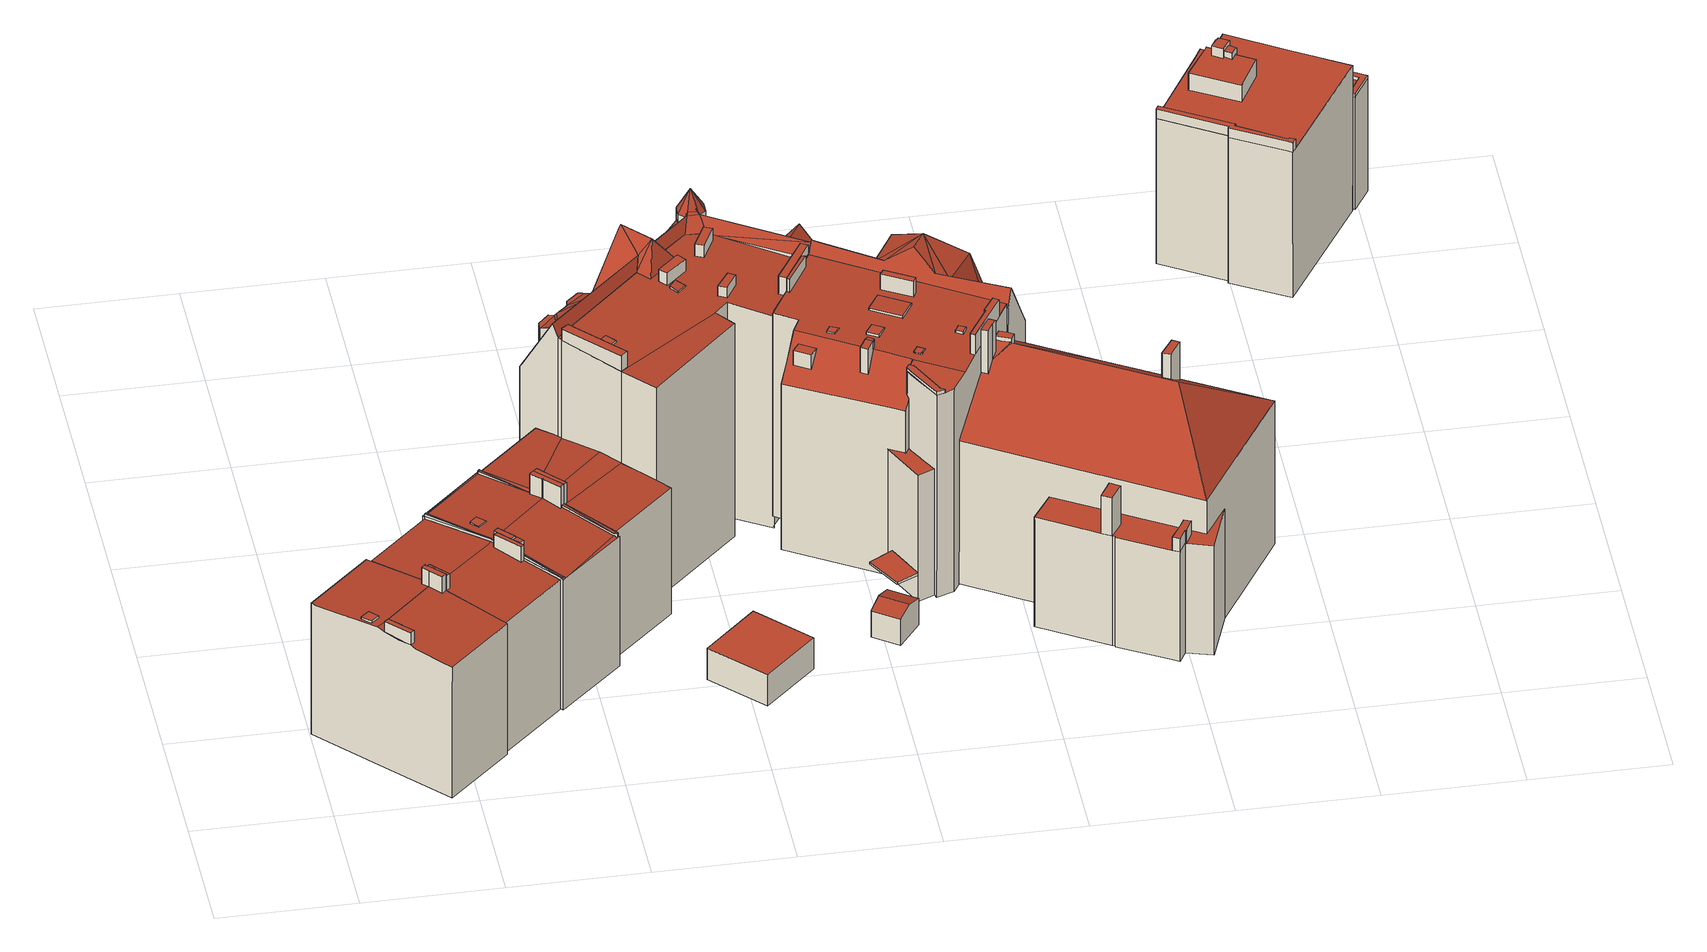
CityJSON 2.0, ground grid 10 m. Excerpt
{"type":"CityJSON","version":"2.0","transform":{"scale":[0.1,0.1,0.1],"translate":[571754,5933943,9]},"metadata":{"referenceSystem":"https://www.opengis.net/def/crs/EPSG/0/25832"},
"CityObjects":{
"building1":{"type":"Building","attributes":{"Grundfläche 2D":"74.525700","Grundhöhe NN":"9.332"},"children":["building1-1","building1-2","building1-3"],"geometry":[{"type":"Solid","lod":"3","boundaries":[[[[0,1,2,0,3]],[[4,5,6,7,8,3,0,2,9,10,11]],[[12,13,14,15,16,17,18,19,20,21,22,0,3,8]],[[0,22,1]],[[23,18,17,16,15,14,13,12,8,7,6,24,25]],[[19,18,23,26]],[[27,28,29,30,31,5,4,11,10,9,2,1,22,21,20,19,26,32]],[[6,5,31,24]],[[29,28,27,32,26,23,25,24,31,30]]]],"semantics":{"surfaces":[{"type":"RoofSurface"},{"type":"WallSurface"},{"type":"GroundSurface"}],"values":[[0,0,0,0,1,1,1,1,2]]}}]},
"building1-1":{"type":"BuildingInstallation","parents":["building1"],"geometry":[{"type":"MultiSurface","lod":"3","boundaries":[[[33,34,35,36,37,38]],[[14,15,36,35,13]],[[15,39,37,36]],[[37,39,40,41,42,34,33,38]],[[42,13,35,34]]],"semantics":{"surfaces":[{"type":"RoofSurface"},{"type":"WallSurface"}],"values":[0,1,1,1,1]}}]},
"building1-2":{"type":"BuildingInstallation","parents":["building1"],"geometry":[{"type":"MultiSurface","lod":"3","boundaries":[[[43,44,45,46,47]],[[48,45,44,43,49,50]],[[46,45,48,51]],[[47,46,51,52]],[[43,47,52,49]]],"semantics":{"surfaces":[{"type":"RoofSurface"},{"type":"WallSurface"}],"values":[0,1,1,1,1]}}]},
"building1-3":{"type":"BuildingInstallation","parents":["building1"],"geometry":[{"type":"MultiSurface","lod":"3","boundaries":[[[53,54,55,56,57,58,59,60]],[[22,1,2,9,10,58,57,56,55,54]],[[10,61,59,58]],[[60,59,61,0]],[[53,60,0,62]],[[62,22,54,53]]],"semantics":{"surfaces":[{"type":"RoofSurface"},{"type":"WallSurface"}],"values":[0,1,1,1,1,1]}}]},
"building2":{"type":"Building","attributes":{"Grundfläche 2D":"70.455933","Grundhöhe NN":"9.277"},"children":["building2-1","building2-2"],"geometry":[{"type":"Solid","lod":"3","boundaries":[[[[63,64,65,10,9,2,1,66,67]],[[68,69,70,71,63,67,66,1,22,72,73,74,75]],[[28,27,32,76,73,72,22,1,2,9,10,65,30,29]],[[74,73,76,77]],[[78,79,64,63,71,70,69,68,75,74,77,80]],[[65,64,79,30]],[[80,77,76,32,27,28,29,30,79,78]]]],"semantics":{"surfaces":[{"type":"RoofSurface"},{"type":"WallSurface"},{"type":"GroundSurface"}],"values":[[0,0,1,1,1,1,2]]}}]},
"building2-1":{"type":"BuildingInstallation","parents":["building2"],"geometry":[{"type":"MultiSurface","lod":"3","boundaries":[[[81,82,83,84,85]],[[75,68,69,83,82,81]],[[84,83,69,86]],[[85,84,86,87]],[[87,75,81,85]]],"semantics":{"surfaces":[{"type":"RoofSurface"},{"type":"WallSurface"}],"values":[0,1,1,1,1]}}]},
"building2-2":{"type":"BuildingInstallation","parents":["building2"],"geometry":[{"type":"MultiSurface","lod":"3","boundaries":[[[88,89,90,91,92,93,94]],[[9,2,1,22,92,91,90,89]],[[22,95,93,92]],[[66,96,97,88,94,93,95]],[[97,9,89,88]]],"semantics":{"surfaces":[{"type":"RoofSurface"},{"type":"WallSurface"}],"values":[0,1,1,1,1]}}]},
"building3":{"type":"Building","attributes":{"Grundfläche 2D":"74.610383","Grundhöhe NN":"9.415"},"children":["building3-1","building3-2","building3-3","building3-4","building3-5","building3-6","building3-7","building3-8"],"geometry":[{"type":"Solid","lod":"3","boundaries":[[[[98,99,100,101,102,103,104,105,106]],[[106,107,108,109,110,99,98]],[[98,99,98,106]],[[103,104,103,102]],[[111,112,104,103,102,101,113,114,115,116,117,118,119,120,121]],[[121,111,121,120]],[[121,120,122,123,111]],[[108,107,124,109]],[[108,107,108,109]],[[125,126,127,119,118,117,116,115,114,113,101,100,99,128,129]],[[99,110,109,130,128]],[[131,122,120,119,127,132]],[[133,134,135,124,107,106,105,104,112,111,123,122,131,136]],[[109,124,135,130]],[[126,125,129,128,130,135,134,133,136,131,132,127]]]],"semantics":{"surfaces":[{"type":"RoofSurface"},{"type":"WallSurface"},{"type":"GroundSurface"}],"values":[[0,0,0,0,0,0,0,0,0,1,1,1,1,1,2]]}}]},
"building3-1":{"type":"BuildingInstallation","parents":["building3"],"geometry":[{"type":"MultiSurface","lod":"3","boundaries":[[[137,82,138,139]],[[139,138,116,140]],[[137,139,140,141]],[[82,137,141,115]],[[138,82,115,116]]],"semantics":{"surfaces":[{"type":"RoofSurface"},{"type":"WallSurface"}],"values":[0,1,1,1,1]}}]},
"building3-2":{"type":"BuildingInstallation","parents":["building3"],"geometry":[{"type":"MultiSurface","lod":"3","boundaries":[[[142,143,144]],[[142,144,145]],[[146,145,147]],[[148,145,146]],[[142,145,148]],[[105,106,107,147,145,144]],[[107,108,146,147]],[[148,146,108,98]],[[143,142,148,98,142]]],"semantics":{"surfaces":[{"type":"RoofSurface"},{"type":"WallSurface"}],"values":[0,0,0,0,0,1,1,1,1]}}]},
"building3-3":{"type":"BuildingInstallation","parents":["building3"],"geometry":[{"type":"MultiSurface","lod":"3","boundaries":[[[149,150,151,152]],[[151,150,153,154]],[[150,149,155,153]],[[152,151,154,156]],[[149,152,156,155]]],"semantics":{"surfaces":[{"type":"RoofSurface"},{"type":"WallSurface"}],"values":[0,1,1,1,1]}}]},
"building3-4":{"type":"BuildingInstallation","parents":["building3"],"geometry":[{"type":"MultiSurface","lod":"3","boundaries":[[[100,157,158]],[[157,159,158]],[[101,102,100]],[[100,102,160,157]],[[113,161,101]],[[161,102,101]],[[162,161,113]],[[110,99,158]],[[100,101,100,158,99]],[[163,160,102,161,102]],[[157,163,159]],[[163,157,160]],[[163,110,158,159]]],"semantics":{"surfaces":[{"type":"RoofSurface"},{"type":"WallSurface"}],"values":[0,0,0,0,0,0,0,1,1,1,1,1,1]}}]},
"building3-5":{"type":"BuildingInstallation","parents":["building3"],"geometry":[{"type":"MultiSurface","lod":"3","boundaries":[[[164,165,166,167,168]],[[114,166,165,113]],[[114,169,167,166]],[[168,167,169,170]],[[162,113,165,164,168,170]]],"semantics":{"surfaces":[{"type":"RoofSurface"},{"type":"WallSurface"}],"values":[0,1,1,1,1]}}]},
"building3-6":{"type":"BuildingInstallation","parents":["building3"],"geometry":[{"type":"MultiSurface","lod":"3","boundaries":[[[171,172,173,174,175,176,177,178,179]],[[112,104,105,144,177,176,180]],[[144,143,142,181,179,178,177]],[[171,179,181,182]],[[182,103,172,171]],[[172,103,183,173]],[[174,173,183,184]],[[185,186,180,176,175,174,184]]],"semantics":{"surfaces":[{"type":"RoofSurface"},{"type":"WallSurface"}],"values":[0,1,1,1,1,1,1,1]}}]},
"building3-7":{"type":"BuildingInstallation","parents":["building3"],"geometry":[{"type":"MultiSurface","lod":"3","boundaries":[[[187,188,189,190]],[[191,189,188]],[[188,187,192]],[[119,187,190,189,117,118]],[[119,120,192,187]],[[192,120,193,191,188]],[[193,117,189,191]]],"semantics":{"surfaces":[{"type":"RoofSurface"},{"type":"WallSurface"}],"values":[0,0,0,1,1,1,1]}}]},
"building3-8":{"type":"BuildingInstallation","parents":["building3"],"geometry":[{"type":"MultiSurface","lod":"3","boundaries":[[[194,195,196]],[[197,195,194]],[[194,196,180]],[[194,180,186]],[[123,111,112,180,196,195]],[[198,197,194,186,185,121]],[[198,123,195,197]]],"semantics":{"surfaces":[{"type":"RoofSurface"},{"type":"WallSurface"}],"values":[0,0,0,0,1,1,1]}}]},
"building4":{"type":"Building","attributes":{"Grundfläche 2D":"70.705910","Grundhöhe NN":"10.036"},"children":["building4-1"],"geometry":[{"type":"Solid","lod":"3","boundaries":[[[[199,200,201,202,105,203,204]],[[203,105,104,205,206]],[[205,104,207,208,206]],[[208,207,196,209,210]],[[196,207,104,105,202,211,212]],[[209,196,212,213]],[[210,209,213,214]],[[208,210,214,215]],[[203,206,208,215,216]],[[204,203,216,217]],[[199,204,217,218]],[[201,200,199,218,219]],[[202,201,219,211]],[[214,213,212,211,219,218,217,216,215]]]],"semantics":{"surfaces":[{"type":"RoofSurface"},{"type":"WallSurface"},{"type":"GroundSurface"}],"values":[[0,0,0,0,1,1,1,1,1,1,1,1,1,2]]}}]},
"building4-1":{"type":"BuildingInstallation","parents":["building4"],"geometry":[{"type":"MultiSurface","lod":"3","boundaries":[[[220,177,176,221,222]],[[104,207,176,177,105]],[[207,223,221,176]],[[222,221,223,205]],[[205,224,220,222]],[[224,105,177,220]]],"semantics":{"surfaces":[{"type":"RoofSurface"},{"type":"WallSurface"}],"values":[0,1,1,1,1,1]}}]},
"building5":{"type":"Building","attributes":{"Grundfläche 2D":"26.533071","Grundhöhe NN":"11.343"},"geometry":[{"type":"Solid","lod":"3","boundaries":[[[[225,226,227,228]],[[229,230,228,227]],[[230,231,225,228]],[[231,232,226,225]],[[232,229,227,226]],[[232,231,230,229]]]],"semantics":{"surfaces":[{"type":"RoofSurface"},{"type":"WallSurface"},{"type":"GroundSurface"}],"values":[[0,1,1,1,1,2]]}}]},
"building6":{"type":"Building","attributes":{"Grundfläche 2D":"221.956726","Grundhöhe NN":"10.611"},"children":["building6-1","building6-2","building6-3","building6-4","building6-5","building6-6","building6-7","building6-8","building6-9"],"geometry":[{"type":"Solid","lod":"3","boundaries":[[[[233,234,235,236,237,238,239,240,241,242,243,244,245,246,247,248,249,250,251,252,253,254,255]],[[256,238,237]],[[240,257,258,241]],[[259,260,256,261]],[[236,235,262]],[[259,261,236]],[[259,236,262]],[[263,264,265,266,267,259,268]],[[259,262,268]],[[234,233,262,235]],[[262,233,255,254]],[[254,269,262]],[[254,270,269]],[[271,268,269,272,273]],[[268,262,269]],[[274,275,269,270]],[[276,277,278,275,274]],[[249,279,278,277]],[[280,279,249,248]],[[278,279,281,282,283]],[[278,283,284]],[[283,285,284]],[[286,284,285,287]],[[281,288,289,290,282]],[[282,290,291,292,293,294,283]],[[295,296,297,298,299]],[[299,300,301,296,295]],[[301,300,299,302,303]],[[298,297,304,305,299]],[[299,305,304,273,306]],[[275,307,299,306,273]],[[273,272,269,275]],[[267,308,309,310,311,312]],[[313,260,314,315,267,312,316]],[[260,259,267,315,314]],[[316,312,317,260,313]],[[299,307,275,278,318]],[[302,299,318,278,284,303]],[[319,320,321,322,323]],[[324,325,326,321]],[[326,327,321]],[[327,328,321]],[[328,329,321]],[[329,330,321]],[[330,331,321]],[[331,332,321]],[[332,333,321]],[[333,334,321]],[[334,335,321]],[[335,336,321]],[[336,337,321]],[[337,338,321]],[[338,339,321]],[[339,340,321]],[[340,341,321]],[[341,342,321]],[[342,343,321]],[[343,344,321]],[[344,345,321]],[[345,346,321]],[[346,347,321]],[[347,348,321]],[[348,349,321]],[[349,350,321]],[[350,351,321]],[[351,352,321]],[[352,353,321]],[[353,354,321]],[[321,354,355]],[[355,322,321]],[[356,326,325]],[[286,303,284]],[[283,294,285]],[[287,301,303,286]],[[357,246,245,244,243,358,359]],[[248,249,277,250,249]],[[252,251,250,277,276,274]],[[253,252,274,270,254]],[[234,233,234,235]],[[261,256,237,236]],[[238,256,360,361]],[[239,238,361,362]],[[240,239,362,363]],[[257,240,363,364]],[[258,257,364,365]],[[241,258,365,366]],[[243,242,367,358]],[[242,241,366,367]],[[247,246,280,248]],[[368,289,288,281,279,280,246,357,369,370]],[[291,290,289,368,371]],[[292,291,371,372]],[[293,292,372,373]],[[285,294,293,373,374]],[[287,285,374,375]],[[376,296,301,287,375]],[[297,296,376,377]],[[304,297,377,378]],[[273,304,378,379]],[[325,268,271,273,379,380,356]],[[320,319,323,381,382,267,266,265,264,263,268,325,324,321]],[[383,384,310,309,308,267,382]],[[385,317,312,311,310,384,386]],[[256,260,317,385,360]],[[326,356,380,387]],[[327,326,387,388]],[[328,327,388,389]],[[329,328,389,390]],[[330,329,390,391]],[[331,330,391,392]],[[332,331,392,393]],[[333,332,393,394]],[[334,333,394,395]],[[335,334,395,396]],[[336,335,396,397]],[[337,336,397,398]],[[338,337,398,399]],[[339,338,399,400]],[[340,339,400,401]],[[341,340,401,402]],[[342,341,402,403]],[[343,342,403,404]],[[344,343,404,405]],[[345,344,405,406]],[[346,345,406,407]],[[347,346,407,408]],[[348,347,408,409]],[[323,322,410,381]],[[349,348,409,411]],[[350,349,411,412]],[[351,350,412,413]],[[352,351,413,414]],[[353,352,414,415]],[[354,353,415,416]],[[355,354,416,417]],[[322,355,417,410]],[[377,376,375,374,373,372,371,368,370,369,357,359,358,367,366,365,364,363,362,361,360,385,386,384,383,382,381,410,417,416,415,414,413,412,411,409,408,407,406,405,404,403,402,401,400,399,398,397,396,395,394,393,392,391,390,389,388,387,380,379,378]]]],"semantics":{"surfaces":[{"type":"RoofSurface"},{"type":"WallSurface"},{"type":"GroundSurface"}],"values":[[0,0,0,0,0,0,0,0,0,0,0,0,0,0,0,0,0,0,0,0,0,0,0,0,0,0,0,0,0,0,0,0,0,0,0,0,0,0,0,0,0,0,0,0,0,0,0,0,0,0,0,0,0,0,0,0,0,0,0,0,0,0,0,0,0,0,0,0,0,0,0,1,1,1,1,1,1,1,1,1,1,1,1,1,1,1,1,1,1,1,1,1,1,1,1,1,1,1,1,1,1,1,1,1,1,1,1,1,1,1,1,1,1,1,1,1,1,1,1,1,1,1,1,1,1,1,1,1,1,1,1,1,1,1,1,1,2]]}}]},
"building6-1":{"type":"BuildingInstallation","parents":["building6"],"geometry":[{"type":"MultiSurface","lod":"3","boundaries":[[[418,419,420,421,422]],[[239,421,420,419,423,238]],[[240,422,421,239]],[[240,424,418,422]],[[423,419,418,424]]],"semantics":{"surfaces":[{"type":"RoofSurface"},{"type":"WallSurface"}],"values":[0,1,1,1,1]}}]},
"building6-2":{"type":"BuildingInstallation","parents":["building6"],"geometry":[{"type":"MultiSurface","lod":"3","boundaries":[[[425,426,427,428]],[[429,430,428,427]],[[425,428,430,431]],[[426,425,431,432]],[[427,426,432,429]]],"semantics":{"surfaces":[{"type":"RoofSurface"},{"type":"WallSurface"}],"values":[0,1,1,1,1]}}]},
"building6-3":{"type":"BuildingInstallation","parents":["building6"],"geometry":[{"type":"MultiSurface","lod":"3","boundaries":[[[433,434,435,436]],[[434,433,437,438]],[[438,439,435,434]],[[436,435,439,440]],[[440,437,433,436]]],"semantics":{"surfaces":[{"type":"RoofSurface"},{"type":"WallSurface"}],"values":[0,1,1,1,1]}}]},
"building6-4":{"type":"BuildingInstallation","parents":["building6"],"geometry":[{"type":"MultiSurface","lod":"3","boundaries":[[[441,442,443,444]],[[445,442,441,446]],[[442,445,447,443]],[[447,448,444,443]],[[448,446,441,444]]],"semantics":{"surfaces":[{"type":"RoofSurface"},{"type":"WallSurface"}],"values":[0,1,1,1,1]}}]},
"building6-5":{"type":"BuildingInstallation","parents":["building6"],"geometry":[{"type":"MultiSurface","lod":"3","boundaries":[[[449,450,451,452]],[[450,449,245,246]],[[451,450,246,247]],[[453,452,451,247]],[[453,245,449,452]]],"semantics":{"surfaces":[{"type":"RoofSurface"},{"type":"WallSurface"}],"values":[0,1,1,1,1]}}]},
"building6-6":{"type":"BuildingInstallation","parents":["building6"],"geometry":[{"type":"MultiSurface","lod":"3","boundaries":[[[454,455,456,457]],[[457,456,458,459]],[[459,460,454,457]],[[455,454,460,461]],[[461,458,456,455]]],"semantics":{"surfaces":[{"type":"RoofSurface"},{"type":"WallSurface"}],"values":[0,1,1,1,1]}}]},
"building6-7":{"type":"BuildingInstallation","parents":["building6"],"geometry":[{"type":"MultiSurface","lod":"3","boundaries":[[[462,463,464,465]],[[466,467,465,464]],[[462,465,467,468]],[[468,469,463,462]],[[464,463,469,466]]],"semantics":{"surfaces":[{"type":"RoofSurface"},{"type":"WallSurface"}],"values":[0,1,1,1,1]}}]},
"building6-8":{"type":"BuildingInstallation","parents":["building6"],"geometry":[{"type":"MultiSurface","lod":"3","boundaries":[[[470,471,307]],[[307,318,472,473,307,471]],[[318,474,472]],[[470,307,473,475,476]],[[477,478,473,472,474]],[[479,480,473,478]],[[481,482,483,473,480]],[[482,484,473,483]],[[485,473,484]],[[486,475,473,485]],[[478,477,487]],[[488,480,479,478,487,302]],[[488,300,295,489,482,481,480]],[[489,490,484,482]],[[298,491,485,484,490]],[[305,306,492,475,486,485,491]],[[476,475,492]]],"semantics":{"surfaces":[{"type":"RoofSurface"},{"type":"WallSurface"}],"values":[0,0,0,0,0,0,0,0,0,0,1,1,1,1,1,1,1]}}]},
"building6-9":{"type":"BuildingInstallation","parents":["building6"],"geometry":[{"type":"MultiSurface","lod":"3","boundaries":[[[493,494,495]],[[496,497,495,494,313]],[[495,497,498,499]],[[500,501,314,502]],[[497,496,501,500]],[[503,504,505,506]],[[500,502,504,503]],[[506,507,508,509,503]],[[510,493,495]],[[506,505,511]],[[511,315,512,508,507,506]],[[512,513,509,508]],[[513,514,503,509]],[[515,497,500,503,514,316]],[[515,516,498,497]],[[499,498,516,517]],[[495,499,517,510]]],"semantics":{"surfaces":[{"type":"RoofSurface"},{"type":"WallSurface"}],"values":[0,0,0,0,0,0,0,0,1,1,1,1,1,1,1,1,1]}}]},
"building7":{"type":"Building","attributes":{"Grundfläche 2D":"6.121870","Grundhöhe NN":"11.881"},"geometry":[{"type":"Solid","lod":"3","boundaries":[[[[518,519,520,521]],[[522,518,521,523]],[[523,521,520,524,525]],[[522,523,525,526]],[[519,518,522,526,527]],[[520,519,527,524]],[[525,524,527,526]]]],"semantics":{"surfaces":[{"type":"RoofSurface"},{"type":"WallSurface"},{"type":"GroundSurface"}],"values":[[0,0,1,1,1,1,2]]}}]},
"building8":{"type":"Building","attributes":{"Grundfläche 2D":"191.974847","Grundhöhe NN":"11.593"},"children":["building8-1","building8-2","building8-3","building8-4","building8-5","building8-6","building8-7","building8-8","building8-9","building8-10","building8-11","building8-12","building8-13","building8-14"],"geometry":[{"type":"Solid","lod":"3","boundaries":[[[[528,529,530,531,532,533,534,535,536,537,538,539,540,541,542,543,544,545,546,547,548]],[[549,550,551,552,553,554,555,542,541]],[[540,539,538,536,556,557,558,559,560,561,562,563,541],[564,565,566,567]],[[568,569,570,571,572,573]],[[571,570,569,574,572]],[[569,575,574]],[[576,577,578,575,569,529,579,580]],[[581,582,583,576,584,585]],[[581,586,576,583,582]],[[586,577,576]],[[587,588,581]],[[588,586,581]],[[589,590,588]],[[590,586,588]],[[589,574,590]],[[590,575,578]],[[578,577,590]],[[574,575,590]],[[590,577,586]],[[591,572,589]],[[572,574,589]],[[592,593,594,595,596,597,598]],[[599,600,566,565]],[[601,597,596,602,603,604]],[[597,601,604,603,605,598]],[[535,534,606,607]],[[536,535,607,608]],[[563,562,550,549,541]],[[592,598,605,609,553,552,551,550,562,561,593]],[[555,554,553,609,610]],[[548,547,546,545,544,543,542,555,610,611,579,528]],[[579,529,528]],[[534,533,532,531,530,529,612,613,614,606]],[[537,538,539,540,539,538]],[[537,536,538]],[[557,556,536,608,615,616]],[[595,594,560,559,558,557,616,602,596]],[[560,594,593,561]],[[529,569,568,573,617,612]],[[580,579,611,618]],[[619,585,584,576,580,618,620]],[[581,585,619,621]],[[587,581,621,622]],[[591,589,588,587,622,623]],[[572,591,623,624]],[[573,572,624,617]],[[600,567,566]],[[565,564,599]],[[600,599,564,567]],[[607,606,614,613,612,617,624,623,622,621,619,620,618,611,610,609,605,603,602,616,615,608]]]],"semantics":{"surfaces":[{"type":"RoofSurface"},{"type":"WallSurface"},{"type":"GroundSurface"}],"values":[[0,0,0,0,0,0,0,0,0,0,0,0,0,0,0,0,0,0,0,0,0,0,0,1,1,1,1,1,1,1,1,1,1,1,1,1,1,1,1,1,1,1,1,1,1,1,1,1,1,2]]}}]},
"building8-1":{"type":"BuildingInstallation","parents":["building8"],"geometry":[{"type":"MultiSurface","lod":"3","boundaries":[[[625,626,627,628,629,630,631,632,633,634]],[[635,636,628,627]],[[636,637,638,639,640,632,631,630,629,628]],[[641,642,626,625,634,633,632,640,643,644]],[[642,635,627,626]]],"semantics":{"surfaces":[{"type":"RoofSurface"},{"type":"WallSurface"}],"values":[0,1,1,1,1]}}]},
"building8-2":{"type":"BuildingInstallation","parents":["building8"],"geometry":[{"type":"MultiSurface","lod":"3","boundaries":[[[645,646,647,648,649,650,651,652,653]],[[554,654,648,647]],[[655,649,648,654]],[[549,651,650,649,655,656]],[[549,550,652,651]],[[550,551,552,553,646,645,653,652]],[[553,554,647,646]]],"semantics":{"surfaces":[{"type":"RoofSurface"},{"type":"WallSurface"}],"values":[0,1,1,1,1,1,1]}}]},
"building8-3":{"type":"BuildingInstallation","parents":["building8"],"geometry":[{"type":"MultiSurface","lod":"3","boundaries":[[[657,658,659,660]],[[660,659,661,662]],[[657,660,662,663]],[[658,657,663,664]],[[659,658,664,661]]],"semantics":{"surfaces":[{"type":"RoofSurface"},{"type":"WallSurface"}],"values":[0,1,1,1,1]}}]},
"building8-4":{"type":"BuildingInstallation","parents":["building8"],"geometry":[{"type":"MultiSurface","lod":"3","boundaries":[[[449,665,666,667]],[[531,668,665,449]],[[669,666,665,668]],[[669,530,667,666]],[[449,667,530,531]]],"semantics":{"surfaces":[{"type":"RoofSurface"},{"type":"WallSurface"}],"values":[0,1,1,1,1]}}]},
"building8-5":{"type":"BuildingInstallation","parents":["building8"],"geometry":[{"type":"MultiSurface","lod":"3","boundaries":[[[670,671,672,673,674]],[[672,671,675,676]],[[677,674,673,672,676,678]],[[670,674,677,679]],[[671,670,679,675]]],"semantics":{"surfaces":[{"type":"RoofSurface"},{"type":"WallSurface"}],"values":[0,1,1,1,1]}}]},
"building8-6":{"type":"BuildingInstallation","parents":["building8"],"geometry":[{"type":"MultiSurface","lod":"3","boundaries":[[[680,681,682,683]],[[681,680,684,685]],[[680,683,686,684]],[[683,682,687,686]],[[682,681,685,687]]],"semantics":{"surfaces":[{"type":"RoofSurface"},{"type":"WallSurface"}],"values":[0,1,1,1,1]}}]},
"building8-7":{"type":"BuildingInstallation","parents":["building8"],"geometry":[{"type":"MultiSurface","lod":"3","boundaries":[[[688,689,690,691]],[[692,693,689,688]],[[691,690,694,695]],[[688,691,695,692]],[[693,694,690,689]]],"semantics":{"surfaces":[{"type":"RoofSurface"},{"type":"WallSurface"}],"values":[0,1,1,1,1]}}]},
"building8-8":{"type":"BuildingInstallation","parents":["building8"],"geometry":[{"type":"MultiSurface","lod":"3","boundaries":[[[696,697,698,699]],[[700,699,698,539]],[[696,699,700,701]],[[538,697,696,701]]],"semantics":{"surfaces":[{"type":"RoofSurface"},{"type":"WallSurface"}],"values":[0,1,1,1]}}]},
"building8-9":{"type":"BuildingInstallation","parents":["building8"],"geometry":[{"type":"MultiSurface","lod":"3","boundaries":[[[702,703,704,705,706,707,708,709,710]],[[548,711,703,702]],[[712,705,704,703,711,713]],[[712,714,706,705]],[[715,708,707,706,714,716]],[[715,543,709,708]],[[543,544,545,546,547,548,702,710,709]]],"semantics":{"surfaces":[{"type":"RoofSurface"},{"type":"WallSurface"}],"values":[0,1,1,1,1,1,1]}}]},
"building8-10":{"type":"BuildingInstallation","parents":["building8"],"geometry":[{"type":"MultiSurface","lod":"3","boundaries":[[[717,718,719,720]],[[720,719,721,722]],[[717,720,722,723]],[[718,717,723,724]],[[719,718,724,721]]],"semantics":{"surfaces":[{"type":"RoofSurface"},{"type":"WallSurface"}],"values":[0,1,1,1,1]}}]},
"building8-11":{"type":"BuildingInstallation","parents":["building8"],"geometry":[{"type":"MultiSurface","lod":"3","boundaries":[[[725,698,697,726]],[[538,727,726,697]],[[727,728,725,726]],[[698,725,728,539]]],"semantics":{"surfaces":[{"type":"RoofSurface"},{"type":"WallSurface"}],"values":[0,1,1,1]}}]},
"building8-12":{"type":"BuildingInstallation","parents":["building8"],"geometry":[{"type":"MultiSurface","lod":"3","boundaries":[[[729,730,731]],[[732,733,729,731,734]],[[735,582,736,734,731,730]],[[736,737,732,734]],[[737,738,733,732]],[[735,730,729,733,738,583]]],"semantics":{"surfaces":[{"type":"RoofSurface"},{"type":"WallSurface"}],"values":[0,0,1,1,1,1]}}]},
"building8-13":{"type":"BuildingInstallation","parents":["building8"],"geometry":[{"type":"MultiSurface","lod":"3","boundaries":[[[739,740,741,742,743,744]],[[741,740,745]],[[746,744,739,744]],[[747,745,740,739,744,571]],[[747,570,748,742,741,745]],[[748,749,743,742]],[[749,746,744,743]]],"semantics":{"surfaces":[{"type":"RoofSurface"},{"type":"WallSurface"}],"values":[0,0,1,1,1,1,1]}}]},
"building8-14":{"type":"BuildingInstallation","parents":["building8"],"geometry":[{"type":"MultiSurface","lod":"3","boundaries":[[[750,751,601,752]],[[604,753,752,601]],[[753,754,750,752]],[[754,755,751,750]],[[755,604,601,751]],[[755,754,753,604]]],"semantics":{"surfaces":[{"type":"RoofSurface"},{"type":"WallSurface"},{"type":"OuterCeilingSurface"}],"values":[0,1,1,1,1,2]}}]},
"building9":{"type":"Building","attributes":{"Grundfläche 2D":"249.688666","Grundhöhe NN":"11.652"},"children":["building9-1","building9-2","building9-3","building9-4","building9-5","building9-6"],"geometry":[{"type":"Solid","lod":"3","boundaries":[[[[756,757,758,759,760,761,762,763,764,765,766,767,768]],[[769,770,771]],[[772,773,774,775,776,769,777,778,779]],[[770,769,776,775]],[[773,775,774]],[[780,781,782,773,772,779]],[[775,773,782]],[[782,775,782,781]],[[775,782,781,783,784,785]],[[786,785,784]],[[770,775,785,786]],[[769,771,787,788]],[[783,781,780,779,778,777,789,790]],[[789,777,769,788]],[[766,784,783,790,791,767]],[[792,786,784,766,765,793]],[[771,770,786,792,787]],[[768,767,791,794]],[[757,756,768,794,795]],[[758,757,795,796]],[[797,798,761,760,759,758,796,799]],[[800,762,761,798]],[[764,763,762,800,801]],[[765,764,801,793]],[[797,799,796,795,794,791,790,789,788,787,792,793,801,800,798]]]],"semantics":{"surfaces":[{"type":"RoofSurface"},{"type":"WallSurface"},{"type":"GroundSurface"}],"values":[[0,0,0,0,0,0,0,0,0,0,0,1,1,1,1,1,1,1,1,1,1,1,1,1,2]]}}]},
"building9-1":{"type":"BuildingInstallation","parents":["building9"],"geometry":[{"type":"MultiSurface","lod":"3","boundaries":[[[802,803,804,805]],[[756,757,805,804]],[[802,805,757,806]],[[806,807,803,802]],[[807,756,804,803]]],"semantics":{"surfaces":[{"type":"RoofSurface"},{"type":"WallSurface"}],"values":[0,1,1,1,1]}}]},
"building9-2":{"type":"BuildingInstallation","parents":["building9"],"geometry":[{"type":"MultiSurface","lod":"3","boundaries":[[[808,809,810,811,812,813,814]],[[760,761,810,809]],[[761,762,811,810]],[[762,763,812,811]],[[763,815,813,812]],[[814,813,815,816]],[[816,817,760,809,808,814]]],"semantics":{"surfaces":[{"type":"RoofSurface"},{"type":"WallSurface"}],"values":[0,1,1,1,1,1,1]}}]},
"building9-3":{"type":"BuildingInstallation","parents":["building9"],"geometry":[{"type":"MultiSurface","lod":"3","boundaries":[[[818,819,820,821]],[[821,820,822,823]],[[818,821,823,824]],[[819,818,824,825]],[[820,819,825,822]]],"semantics":{"surfaces":[{"type":"RoofSurface"},{"type":"WallSurface"}],"values":[0,1,1,1,1]}}]},
"building9-4":{"type":"BuildingInstallation","parents":["building9"],"geometry":[{"type":"MultiSurface","lod":"3","boundaries":[[[826,827,828,829,830]],[[829,828,781,831]],[[830,829,831,782]],[[826,830,782,832]],[[827,826,832,780]],[[828,827,780,781]]],"semantics":{"surfaces":[{"type":"RoofSurface"},{"type":"WallSurface"}],"values":[0,1,1,1,1,1]}}]},
"building9-5":{"type":"BuildingInstallation","parents":["building9"],"geometry":[{"type":"MultiSurface","lod":"3","boundaries":[[[833,834,835,836,837,838,839,840]],[[841,835,834,833,842,772]],[[773,775,838,837,836,835,841,843]],[[775,844,839,838]],[[774,840,839,844,776]],[[833,840,774,842]]],"semantics":{"surfaces":[{"type":"RoofSurface"},{"type":"WallSurface"}],"values":[0,1,1,1,1,1]}}]},
"building9-6":{"type":"BuildingInstallation","parents":["building9"],"geometry":[{"type":"MultiSurface","lod":"3","boundaries":[[[845,846,847]],[[848,849,847,846]],[[849,850,845,847]],[[850,848,846,845]],[[850,849,848]]],"semantics":{"surfaces":[{"type":"RoofSurface"},{"type":"WallSurface"},{"type":"OuterCeilingSurface"}],"values":[0,1,1,1,2]}}]},
"building10":{"type":"Building","attributes":{"Grundfläche 2D":"122.543841","Grundhöhe NN":"11.765"},"children":["building10-1","building10-2","building10-3","building10-4","building10-5"],"geometry":[{"type":"MultiSurface","lod":"3","boundaries":[[[851,852,853,854,855,856,857,858,859,860,861]],[[862,863,864,865,866,867,868,869]],[[870,871,872,873,874,875,876,877,878,879,880,881,882],[883,884,885,886,887,888,889,890,891,892,893]],[[894,895,896,897,898,899]],[[856,885,884,900]],[[900,884,883,901]],[[891,890,851,861]],[[890,889,888,853,852,851]],[[854,853,888,887]],[[855,854,887,886]],[[886,885,856,855]],[[864,863,902,903]],[[865,864,903,904]],[[866,865,904,905]],[[895,894,899,898,906,907,867,866,905,908]],[[868,867,907,909]],[[872,871,870,910,911]],[[873,872,911,912]],[[874,873,912,913]],[[914,876,875,874,913,915]],[[878,877,876,914,902,863,916]],[[862,869,868,909,917,880,879,878,916,863]],[[881,880,917,918]],[[882,881,918,919]],[[870,882,919,910]],[[896,895,908,920]],[[897,896,920,921]],[[898,897,921,906]],[[914,915,913,912,911,910,919,918,917,909,907,906,921,920,908,905,904,903,902]]],"semantics":{"surfaces":[{"type":"RoofSurface"},{"type":"WallSurface"},{"type":"GroundSurface"}],"values":[0,0,0,0,1,1,1,1,1,1,1,1,1,1,1,1,1,1,1,1,1,1,1,1,1,1,1,1,2]}}]},
"building10-1":{"type":"BuildingInstallation","parents":["building10"],"geometry":[{"type":"MultiSurface","lod":"3","boundaries":[[[922,923,924,925,926,927]],[[926,925,858,857]],[[900,922,927,926,857,856]],[[900,901,923,922]]],"semantics":{"surfaces":[{"type":"RoofSurface"},{"type":"WallSurface"}],"values":[0,1,1,1]}}]},
"building10-2":{"type":"BuildingInstallation","parents":["building10"],"geometry":[{"type":"MultiSurface","lod":"3","boundaries":[[[928,929,930,931,932,933,934,935,936,937,938]],[[871,872,932,931]],[[872,873,933,932]],[[873,874,934,933]],[[874,875,876,936,935,934]],[[876,877,937,936]],[[877,939,938,937]],[[928,938,939,940]],[[929,928,940,941]],[[930,929,941,942]],[[942,871,931,930]]],"semantics":{"surfaces":[{"type":"RoofSurface"},{"type":"WallSurface"}],"values":[0,1,1,1,1,1,1,1,1,1,1]}}]},
"building10-3":{"type":"BuildingInstallation","parents":["building10"],"geometry":[{"type":"MultiSurface","lod":"3","boundaries":[[[943,944,945,946,947,948,949,950]],[[899,943,950,898]],[[899,951,944,943]],[[945,944,951,952]],[[952,894,946,945]],[[895,947,946,894]],[[895,896,948,947]],[[896,897,949,948]],[[897,898,950,949]]],"semantics":{"surfaces":[{"type":"RoofSurface"},{"type":"WallSurface"}],"values":[0,1,1,1,1,1,1,1,1]}}]},
"building10-4":{"type":"BuildingInstallation","parents":["building10"],"geometry":[{"type":"MultiSurface","lod":"3","boundaries":[[[953,954,955,956,957,958,959,916,960,961]],[[869,956,955,868]],[[957,956,869,962]],[[962,963,958,957]],[[959,958,963,862]],[[916,959,862,863]],[[864,865,961,960]],[[863,864,960,916]],[[865,866,953,961]],[[866,867,954,953]],[[867,868,955,954]]],"semantics":{"surfaces":[{"type":"RoofSurface"},{"type":"WallSurface"}],"values":[0,1,1,1,1,1,1,1,1,1,1]}}]},
"building10-5":{"type":"BuildingInstallation","parents":["building10"],"geometry":[{"type":"MultiSurface","lod":"3","boundaries":[[[964,965,966,967,968,969]],[[861,860,967,966,965,892,891]],[[968,967,860,859]],[[859,858,925,924,923,901,883,893,964,969,968]],[[964,893,892,965]]],"semantics":{"surfaces":[{"type":"RoofSurface"},{"type":"WallSurface"}],"values":[0,1,1,1,1]}}]}
},
"vertices":[
[81,92,118],[86,93,118],[85,95,118],[46,59,118],[48,134,113],[46,136,113],[1,94,113],[4,90,113],[39,53,118],[80,99,117],[80,100,117],[50,133,113],[41,50,118],[43,48,117],[51,39,116],[58,32,116],[61,28,115],[79,9,113],[82,6,113],[127,48,113],[126,50,113],[125,51,113],[92,87,117],[82,6,3],[1,94,3],[43,48,3],[127,48,3],[85,95,3],[80,99,3],[80,100,3],[48,134,3],[46,136,3],[86,93,3],
[54,42,126],[46,50,126],[43,48,126],[58,32,126],[61,34,126],[54,41,126],[61,34,116],[54,41,116],[54,42,116],[46,50,117],
[30,65,119],[32,63,119],[36,59,119],[42,64,119],[36,70,119],[36,59,117],[30,65,117],[32,63,117],[42,64,117],[36,70,117],
[89,84,131],[92,87,131],[86,93,131],[85,95,131],[80,99,131],[80,100,131],[77,97,131],[81,92,131],[77,97,117],[89,84,117],
[131,135,118],[93,176,112],[48,134,112],[89,96,118],[129,132,118],[144,121,116],[135,131,117],[133,133,118],[132,134,118],[125,51,112],[126,50,112],[171,92,112],[150,114,115],[126,50,3],[171,92,3],[132,134,3],[93,176,3],[133,133,3],
[150,114,128],[144,121,128],[135,131,128],[132,129,128],[148,112,128],[132,129,117],[148,112,115],
[83,102,129],[80,99,129],[85,95,129],[86,93,129],[92,87,129],[95,89,129],[84,102,129],[95,89,117],[84,102,117],[83,102,117],
[137,217,114],[93,176,114],[131,135,120],[132,134,120],[133,135,120],[174,175,120],[176,177,120],[169,185,119],[139,218,114],[138,219,113],[137,218,113],[92,178,113],[93,176,113],[217,134,114],[187,166,118],[133,133,120],[143,122,118],[144,121,118],[148,117,118],[150,114,117],[171,92,114],[173,90,113],[174,91,113],[215,132,114],[219,132,113],[218,132,113],[137,220,113],[133,133,4],[171,92,4],[173,90,4],[93,176,4],[132,134,4],[92,178,4],[219,132,4],[174,91,4],[217,134,4],[138,219,4],[137,220,4],[218,132,4],
[147,124,128],[148,117,128],[151,119,128],[151,119,117],[147,124,118],
[167,183,119],[167,183,120],[169,185,120],[139,218,116],[137,218,116],[138,219,116],[137,217,116],
[132,157,119],[126,163,119],[121,158,119],[126,152,119],[126,163,117],[121,158,117],[132,157,118],[126,152,118],
[116,153,118],[93,176,116],[94,177,116],[121,147,119],[133,134,120],[134,134,120],[94,177,113],
[134,134,128],[133,133,128],[143,122,128],[146,125,128],[136,136,128],[146,125,118],[136,136,120],
[173,175,136],[174,175,136],[174,174,136],[184,163,136],[185,165,136],[187,166,136],[169,185,136],[167,183,136],[166,182,136],[187,166,120],[166,182,119],[173,175,120],[174,174,120],[184,163,118],[185,165,118],[185,165,120],
[173,90,115],[172,93,115],[150,114,119],[171,92,115],[151,115,119],[174,91,115],[151,115,117],
[215,132,116],[218,132,116],[217,134,116],[217,131,116],[217,131,113],
[197,247,116],[194,250,116],[184,260,115],[139,218,115],[199,243,117],[199,244,117],[179,179,120],[221,220,120],[187,166,119],[233,206,119],[262,176,116],[254,186,116],[139,218,10],[217,134,10],[262,176,10],[254,186,10],[233,206,10],[199,243,10],[199,244,10],[197,247,10],[184,260,10],
[172,187,136],[189,168,136],[179,179,136],[189,168,119],[172,187,119],
[305,45,49],[343,81,49],[308,118,49],[270,82,49],[308,118,23],[270,82,23],[305,45,23],[343,81,23],
[291,320,199],[271,302,199],[270,301,199],[262,309,200],[201,251,199],[199,244,199],[199,243,199],[233,206,196],[307,260,196],[317,270,196],[346,252,194],[346,254,194],[358,272,195],[379,306,195],[374,309,196],[325,340,199],[322,342,199],[316,345,200],[312,345,200],[301,345,200],[283,329,200],[283,328,200],[288,323,200],[197,247,199],[254,186,194],[318,247,195],[264,316,209],[194,250,209],[262,309,199],[274,318,220],[254,336,217],[234,317,184],[231,314,179],[228,312,175],[226,310,171],[256,338,220],[276,328,209],[283,329,199],[259,341,214],[283,359,176],[284,364,171],[301,345,199],[304,354,209],[312,345,199],[316,345,199],[313,354,209],[382,310,209],[379,306,199],[393,329,172],[368,328,197],[359,353,169],[332,369,171],[360,356,164],[331,373,165],[328,377,163],[396,333,172],[398,337,172],[380,348,197],[364,357,173],[365,359,173],[363,360,169],[360,356,169],[312,373,196],[318,387,171],[297,386,171],[303,372,197],[308,361,216],[317,368,196],[328,377,171],[318,366,197],[331,373,171],[284,372,171],[299,365,198],[299,362,198],[305,355,211],[226,310,170],[223,313,164],[221,315,160],[216,310,160],[208,302,160],[198,265,195],[206,272,195],[224,306,174],[203,286,175],[175,271,160],[312,356,210],[231,314,166],[234,317,167],[245,327,173],[228,313,165],[228,312,165],[254,336,168],[256,338,167],[258,341,165],[257,341,165],[255,341,165],[254,341,165],[252,341,165],[251,341,165],[249,341,165],[248,341,165],[246,340,165],[245,340,165],[243,339,165],[242,338,165],[240,338,165],[239,337,165],[237,336,165],[236,335,165],[235,333,165],[234,332,165],[233,331,165],[232,329,165],[231,328,165],[230,327,165],[230,325,165],[229,324,165],[229,322,165],[228,321,165],[228,319,165],[228,318,165],[228,316,165],[228,315,165],[259,341,165],[379,306,16],[346,252,16],[346,254,16],[197,247,16],[199,244,16],[199,243,16],[233,206,16],[254,186,16],[318,247,16],[307,260,16],[317,270,16],[398,337,16],[382,310,16],[396,333,16],[364,357,16],[365,359,16],[363,360,16],[360,356,16],[328,377,16],[318,387,16],[297,386,16],[284,372,16],[284,364,16],[259,341,16],[228,312,16],[226,310,16],[223,313,16],[221,315,16],[175,271,16],[216,310,16],[258,341,16],[257,341,16],[255,341,16],[254,341,16],[252,341,16],[251,341,16],[249,341,16],[248,341,16],[246,340,16],[245,340,16],[243,339,16],[242,338,16],[240,338,16],[239,337,16],[237,336,16],[236,335,16],[235,333,16],[234,332,16],[233,331,16],[232,329,16],[231,328,16],[230,327,16],[230,325,16],[228,313,16],[229,324,16],[229,322,16],[228,321,16],[228,319,16],[228,318,16],[228,316,16],[228,315,16],
[238,210,209],[204,247,209],[199,244,209],[199,243,209],[233,206,209],[204,247,199],[238,210,196],
[312,278,205],[318,275,205],[326,288,205],[321,291,205],[326,288,196],[321,291,197],[312,278,196],[318,275,196],
[290,312,209],[275,298,209],[280,293,209],[295,306,209],[290,312,199],[275,298,199],[280,293,198],[295,306,199],
[319,337,209],[313,340,209],[304,322,209],[310,319,209],[313,340,200],[319,337,199],[304,322,199],[310,319,199],
[358,272,210],[379,306,210],[374,309,210],[353,275,210],[353,275,195],
[286,284,199],[292,290,199],[286,296,200],[281,290,200],[286,296,198],[281,290,198],[286,284,198],[292,290,198],
[231,233,199],[235,237,199],[229,244,199],[224,239,199],[229,244,198],[224,239,198],[231,233,197],[235,237,197],
[304,355,209],[304,355,210],[312,356,211],[308,363,225],[312,355,210],[299,358,208],[304,354,208],[313,355,208],[318,359,208],[318,366,208],[318,367,208],[317,368,208],[312,373,208],[311,370,212],[304,373,208],[299,366,208],[299,362,208],[318,359,199],[318,367,196],[312,373,195],[304,373,195],[299,366,197],[299,358,199],
[195,263,195],[197,265,195],[189,271,190],[200,268,195],[201,284,190],[197,285,190],[189,277,190],[203,286,190],[201,268,195],[226,292,195],[212,294,190],[229,294,195],[232,298,194],[225,305,190],[224,306,190],[221,306,190],[212,298,190],[189,271,177],[225,305,176],[221,306,170],[212,298,170],[212,294,174],[201,284,175],[197,285,170],[189,277,170],
[412,99,55],[420,110,51],[401,124,51],[393,113,55],[404,89,51],[386,102,51],[401,124,29],[386,102,29],[404,89,29],[420,110,29],
[501,228,202],[379,306,202],[372,295,201],[358,272,199],[346,254,197],[346,252,197],[345,252,197],[361,241,197],[356,232,196],[371,222,196],[400,204,196],[405,201,196],[428,186,196],[429,185,196],[462,165,196],[471,180,198],[483,199,199],[486,204,200],[487,205,200],[490,210,200],[494,216,201],[425,176,196],[423,173,196],[424,171,196],[425,168,196],[438,142,196],[444,144,196],[451,147,196],[349,221,177],[344,214,165],[414,171,167],[420,167,167],[421,166,167],[424,171,174],[423,173,176],[425,176,181],[353,218,177],[358,225,189],[369,218,189],[364,211,177],[393,329,173],[382,310,211],[401,315,187],[407,317,179],[418,319,165],[396,333,165],[421,288,204],[427,281,209],[505,233,211],[458,261,209],[446,277,221],[501,228,199],[502,227,199],[496,271,165],[499,259,179],[500,253,187],[518,256,167],[519,257,165],[468,259,204],[500,277,165],[486,286,204],[438,316,204],[455,291,221],[422,326,165],[425,168,132],[424,171,132],[421,166,132],[420,167,132],[410,173,132],[425,140,132],[437,145,132],[353,218,189],[364,211,189],[425,140,50],[410,173,26],[425,140,26],[425,140,48],[437,145,26],[345,252,26],[361,241,26],[356,232,26],[438,142,26],[451,147,26],[501,228,26],[379,306,26],[346,254,26],[346,252,26],[349,221,26],[344,214,26],[396,333,26],[502,227,26],[519,257,26],[518,256,26],[496,271,26],[500,277,26],[422,326,26],[418,319,26],
[437,190,198],[439,193,198],[434,196,198],[431,191,198],[432,190,198],[434,189,198],[435,188,198],[436,188,198],[436,189,198],[437,189,198],[434,196,197],[431,191,197],[432,190,197],[434,189,197],[435,188,197],[436,188,197],[437,190,197],[439,193,197],[436,189,197],[437,189,197],
[425,168,199],[438,142,199],[444,144,199],[441,146,199],[428,174,199],[426,175,199],[425,176,199],[423,173,199],[424,171,199],[441,146,196],[428,174,196],[426,175,196],
[430,228,201],[438,240,202],[417,253,202],[409,241,201],[417,253,200],[409,241,199],[430,228,199],[438,240,200],
[360,270,210],[375,294,210],[372,295,210],[360,270,199],[375,294,201],
[467,203,201],[470,208,201],[465,211,201],[463,207,201],[462,206,201],[470,208,199],[465,211,199],[462,206,199],[463,207,199],[467,203,199],
[411,212,199],[416,220,199],[408,225,199],[403,217,199],[411,212,197],[416,220,198],[403,217,197],[408,225,198],
[382,221,198],[386,226,198],[380,229,198],[377,224,198],[382,221,197],[386,226,197],[380,229,197],[377,224,197],
[402,206,203],[400,204,203],[405,201,203],[406,203,203],[406,203,196],[402,206,196],
[494,216,215],[490,219,215],[483,208,215],[482,207,215],[483,206,215],[480,201,215],[468,182,215],[471,180,215],[490,210,215],[490,219,201],[482,207,200],[483,208,200],[483,206,200],[468,182,198],[480,201,199],
[441,248,214],[443,252,214],[423,264,214],[420,260,214],[423,264,201],[420,260,201],[441,248,201],[443,252,201],
[400,192,203],[395,195,203],[395,195,182],[400,192,182],
[500,253,188],[503,257,180],[499,259,180],[490,256,192],[499,250,192],[494,262,180],[503,257,179],[494,262,179],[490,256,191],[499,250,191],
[411,314,180],[407,317,180],[401,315,188],[400,313,191],[408,309,190],[411,314,179],[403,319,180],[411,314,178],[403,319,179],[400,313,190],[408,309,189],
[395,158,50],[409,132,50],[412,168,50],[412,168,48],[395,158,48],[409,132,48],
[538,71,119],[545,67,119],[547,66,119],[547,65,119],[582,44,119],[587,41,119],[592,50,119],[593,50,119],[611,44,119],[625,84,119],[608,58,119],[511,118,119],[497,97,119],[502,227,173],[565,227,147],[518,256,147],[490,204,192],[499,198,192],[497,206,188],[499,197,192],[500,204,187],[501,228,173],[494,216,182],[487,205,192],[483,199,187],[476,188,177],[485,192,183],[455,154,147],[608,58,147],[602,134,192],[673,161,147],[518,256,27],[502,227,27],[501,228,27],[455,154,27],[511,118,27],[673,161,27],[625,84,27],[497,97,27],[545,67,27],[547,66,27],[582,44,27],[587,41,27],[547,65,27],[592,50,27],[611,44,27],
[553,79,151],[546,84,151],[538,71,151],[545,67,151],[553,79,119],[546,84,119],
[588,53,130],[582,44,130],[587,41,130],[592,50,130],[593,50,130],[598,60,130],[593,62,130],[598,60,119],[593,62,119],[588,53,119],
[596,163,196],[602,160,196],[610,173,196],[605,176,196],[610,173,164],[605,176,164],[596,163,175],[602,160,175],
[488,196,213],[483,199,213],[476,188,213],[481,185,213],[485,192,213],[481,185,177],[488,196,187],
[492,208,195],[490,204,195],[489,203,195],[491,202,195],[499,198,195],[499,197,195],[502,203,195],[497,206,195],[489,203,191],[492,208,188],[491,202,191],[502,203,187],
[568,238,123],[532,248,123],[565,227,123],[532,248,121],[565,227,121],[568,238,121],
[693,541,164],[693,540,164],[676,514,164],[709,494,164],[724,521,164],[711,529,164],[708,524,164],[703,528,164],[702,526,164],[695,531,164],[699,537,164],[788,524,122],[790,522,122],[790,524,122],[792,523,122],[804,542,122],[762,568,122],[749,547,122],[751,546,122],[687,549,150],[651,489,150],[649,486,150],[694,458,150],[693,456,150],[730,434,150],[733,432,150],[736,436,150],[790,522,150],[751,546,150],[710,572,150],[699,553,150],[692,558,150],[707,534,150],[712,530,150],[711,529,150],[724,521,150],[709,494,150],[676,514,150],[693,540,150],[693,541,150],[699,537,150],[701,539,150],[708,535,150],[793,549,89],[795,548,89],[806,565,89],[782,581,89],[771,563,89],[772,562,89],[712,530,164],[707,534,164],[790,522,28],[790,524,28],[792,523,28],[804,542,28],[771,563,28],[762,568,28],[795,548,28],[749,547,28],[687,549,28],[649,486,28],[694,458,28],[693,456,28],[733,432,28],[730,434,28],[790,522,125],[710,572,28],[699,553,28],[692,558,28],[806,565,28],[782,581,28],
[712,530,169],[707,534,169],[706,532,169],[703,528,169],[708,524,169],[711,529,169],
[731,437,158],[698,458,158],[699,460,158],[651,489,158],[649,486,158],[694,458,158],[693,456,158],[730,434,158],[733,432,158],[736,436,158],[732,438,158],[732,438,150],[731,437,150],[698,458,150],[699,460,150],
[772,562,96],[783,578,96],[803,565,96],[793,549,96],[795,548,96],[806,565,96],[782,581,96],[771,563,96],[783,578,89],[803,565,89],
[804,542,125],[762,568,125],[749,547,125],[751,546,125],[762,563,125],[798,541,125],[788,524,125],[790,524,125],[792,523,125],[762,563,122],[798,541,122],
[708,535,172],[701,539,172],[699,537,172],[695,531,172],[702,526,172],[706,532,172]
]}
